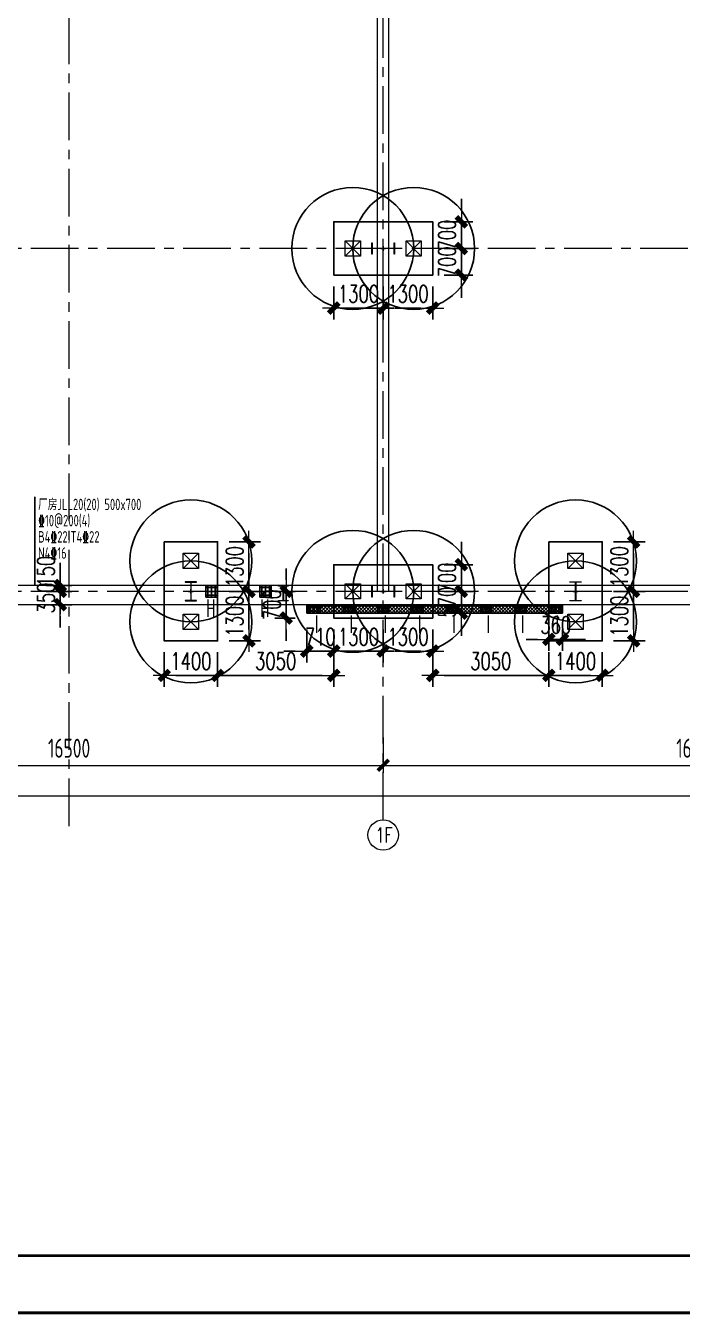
# Model space of a CAD drawing. Extents: x -1201378 to 2367219, y -619313 to 244905.
# Drawn here: x -174746 to -157506, y 118680 to 152495 of the extents above; entities that cross this region are included whole.
import ezdxf
from ezdxf.enums import TextEntityAlignment as Align

# ---------------------------------------------------------------- set-up
doc = ezdxf.new("R2010")
doc.units = 0
doc.header["$LTSCALE"] = 1000
doc.linetypes.add('CENTER', pattern=[2, 1.25, -0.25, 0.25, -0.25])
doc.layers.get('0').update_dxf_attribs({"linetype": 'CONTINUOUS'})
doc.layers.get('Defpoints').update_dxf_attribs({"linetype": 'CONTINUOUS'})
for name, color, linetype in [('0-cxFrame', 155, 'CONTINUOUS'), ('2钢材断面', 2, 'CONTINUOUS'), ('30预埋件', 30, 'CONTINUOUS'), ('40钢材投影', 40, 'CONTINUOUS'), ('ALT_CEN-0-30', 1, 'CENTER'), ('S-DOTE1', 140, 'CENTER'), ('S-HATCH1-W', 252, 'CONTINUOUS'), ('S-SKL-H', 151, 'CONTINUOUS'), ('S-SS', 111, 'CONTINUOUS'), ('结构轮廓线', 1, 'CONTINUOUS')]:
    doc.layers.add(name, color=color, linetype=linetype)
for name, color, linetype, lineweight in [('0-cxText', 131, 'CONTINUOUS', 25), ('S-axis', 111, 'CONTINUOUS', 0), ('S-bkl', 4, 'CONTINUOUS', 0), ('S-col', 2, 'CONTINUOUS', 0), ('S-dim', 81, 'CONTINUOUS', 0), ('S-dote', 5, 'CENTER', 0), ('S-zhuang', 1, 'CONTINUOUS', 0)]:
    doc.layers.add(name, color=color, linetype=linetype, lineweight=lineweight)
doc.styles.add('_TCH_AXIS', font='COMPLEX', dxfattribs={"bigfont": 'GBCBIG'})
doc.styles.add('cx_tuming', font='simhei.ttf')
doc.styles.add('cx_tuqian1', font='')
doc.styles.add('DHTEXT-1', font='romans.shx', dxfattribs={"width": 0.7, "bigfont": 'chinese.shx'})
doc.styles.add('SS1', font='tj-romans1.shx', dxfattribs={"width": 0.7, "bigfont": 'tj-hztxt1.shx'})
doc.styles.add('TSSD_Dimension', font='tssdeng.shx', dxfattribs={"width": 0.7, "bigfont": 'hztxt.shx'})
doc.styles.add('样式 1', font='yjkeng.shx', dxfattribs={"width": 0.7, "height": 300, "bigfont": 'yjkchn.shx'})
doc.styles.add('黑体', font='simhei.ttf', dxfattribs={"width": 0.8})
doc.styles.get('cx_tuqian1').set_extended_font_data('SimSun')
doc.dimstyles.new('S-150-ARCHI', dxfattribs={"dimscale": 150, "dimtxt": 3, "dimasz": 2, "dimexe": 2, "dimexo": 2, "dimgap": 1, "dimtad": 1, "dimdec": 0, "dimzin": 0, "dimdsep": 46, "dimtxsty": 'SS1', "dimblk1": 'TT', "dimblk2": 'TT', "dimsah": 1, "dimcen": 1, "dimclrd": 256, "dimclre": 256, "dimclrt": 256, "dimadec": 0, "dimazin": 0, "dimtfac": 1, "dimtdec": 0, "dimtix": 1, "dimtmove": 2, "dimatfit": 0, "dimldrblk": 'TT', "dimfxl": 2, "dimtolj": 1, "dimtzin": 0, "dimarcsym": 0})
doc.dimstyles.new('TSSD_200_200', dxfattribs={"dimtxt": 500, "dimasz": 200, "dimexe": 200, "dimexo": 500, "dimgap": 200, "dimtad": 1, "dimdec": 0, "dimzin": 0, "dimdsep": 46, "dimtxsty": 'TSSD_Dimension', "dimblk": 'ARCHTICK', "dimcen": 0, "dimdle": 200, "dimclrt": 7, "dimadec": 0, "dimazin": 0, "dimtfac": 1, "dimtdec": 0, "dimtix": 1, "dimtmove": 2, "dimatfit": 3, "dimfxl": 1, "dimtolj": 1, "dimtzin": 0, "dimarcsym": 0})

# ---------------------------------------------------------------- blocks, each defined once
blk = doc.blocks.new('TK22.A0 L(Dragon)')
at = {"layer": '0-cxFrame', "color": 7, "const_width": 0.5}
blk.add_lwpolyline([(0, 0), (-1486, 0), (-1486, 841), (0, 841)], close=True, dxfattribs=at)
at = {"layer": '0-cxFrame', "const_width": 0.5}
blk.add_lwpolyline([(-80, 10), (-1466, 10), (-1466, 831), (-80, 831)], close=True, dxfattribs=at)
at = {"style": '黑体', "flags": 4}
blk.add_attdef('图幅', text='', height=3.3, dxfattribs=at).set_placement((-40, 3), align=Align.RIGHT)
at = {"layer": '0-cxText', "flags": 4}
for tag, height, style, p in [('建设单位', 3.5, 'cx_tuming', (-45, 240)), ('项目名称', 3.5, 'cx_tuming', (-45, 210)), ('子项名称', 3.5, 'cx_tuming', (-45, 180)), ('工程编号', 3.3, 'cx_tuqian1', (-35, 165)), ('图名1', 3.5, 'cx_tuming', (-45, 87)), ('图名2', 3.5, 'cx_tuming', (-45, 79)), ('图名3', 3.5, 'cx_tuming', (-45, 71)), ('出图日期', 3.3, 'cx_tuqian1', (-39, 60)), ('专业', 3.3, 'cx_tuqian1', (-55, 52)), ('图号', 3.3, 'cx_tuqian1', (-55, 44)), ('版次', 3.3, 'cx_tuqian1', (-20, 44))]:
    blk.add_attdef(tag, text='', height=height, dxfattribs=dict(at, style=style)).set_placement(p, align=Align.MIDDLE)
at = {"layer": 'Defpoints', "color": 6, "flags": 4}
for tag, height, style, p in [('tufu', 3.3, '黑体', (-12, 12)), ('dwfname', 4, 'cx_tuqian1', (-80, 3))]:
    blk.add_attdef(tag, text='', height=height, dxfattribs=dict(at, style=style)).set_placement(p, align=Align.RIGHT)
blk = doc.blocks.new('_FZH')
at = {"layer": 'S-col'}
blk.add_lwpolyline([(-0.375, -0.188), (-0.375, 0.187), (-0.36, 0.187), (-0.36, 0.005), (0.36, 0.005), (0.36, 0.187), (0.375, 0.187), (0.375, -0.188), (0.36, -0.188), (0.36, -0.005), (-0.36, -0.005), (-0.36, -0.188)], close=True, dxfattribs=at)
blk = doc.blocks.new('w4234324')
at = {"layer": 'S-col', "xscale": 800.0000000000005, "yscale": 800.0000000000005, "zscale": 800.0000000000005}
for p in [(-210454, 750820), (-210454, 741820)]:
    blk.add_blockref('_FZH', p, dxfattribs=at)
blk = doc.blocks.new('S-ZHUANG-400')
at = {"layer": 'S-zhuang'}
for p, q in [((200, -200), (-200, 200)), ((-200, -200), (200, 200))]:
    blk.add_line(p, q, dxfattribs=at)
blk.add_lwpolyline([(-200, 200), (200, 200), (200, -200), (-200, -200)], close=True, dxfattribs=at)
blk = doc.blocks.new('CT2')
at = {"layer": 'Defpoints'}
for centre in [(-193625, -186366), (-193625, -187966)]:
    blk.add_circle(centre, 1600, dxfattribs=at)
at = {"layer": 'S-DOTE1', "ltscale": 0.25}
for p, q in [((-193565, -187166), (-193685, -187166)), ((-193625, -187226), (-193625, -187106))]:
    blk.add_line(p, q, dxfattribs=at)
at = {"layer": 'S-HATCH1-W'}
blk.add_lwpolyline([(-194325, -185866), (-192925, -185866), (-192925, -188466), (-194325, -188466)], close=True, dxfattribs=at)
at = {"layer": 'S-zhuang'}
for p in [(-193625, -186366), (-193625, -187966)]:
    blk.add_blockref('S-ZHUANG-400', p, dxfattribs=at)
blk = doc.blocks.new('_ArchTick')
at = {"color": 0, "linetype": 'ByBlock', "const_width": 0.5}
blk.add_lwpolyline([(-0.71, -0.71), (0.71, 0.71)], dxfattribs=at)
blk = doc.blocks.new('*D3025')
at = {"layer": 'Defpoints', "color": 0, "transparency": 16777216}
for p in [(-181858, 21687), (-165358, 21687), (-165358, 20460)]:
    blk.add_point(p, dxfattribs=at)
at = {"layer": 'S-axis', "color": 0, "lineweight": -2, "transparency": 16777216}
for p, q in [((-181858, 21187), (-181858, 20260)), ((-165358, 21187), (-165358, 20260)), ((-182058, 20460), (-165158, 20460))]:
    blk.add_line(p, q, dxfattribs=at)
at = {"layer": 'S-axis', "color": 0, "lineweight": -2, "transparency": 16777216, "xscale": 200, "yscale": 200, "zscale": 200, "rotation": 180}
blk.add_blockref('_ArchTick', (-181858, 20460), dxfattribs=at)
at = {"layer": 'S-axis', "color": 0, "lineweight": -2, "transparency": 16777216, "xscale": 200, "yscale": 200, "zscale": 200}
blk.add_blockref('_ArchTick', (-165358, 20460), dxfattribs=at)
at = {"layer": 'S-axis', "color": 7, "transparency": 16777216, "insert": (-173608, 20910), "char_height": 500, "attachment_point": 5, "style": 'TSSD_Dimension'}
blk.add_mtext('\\A1;16500', dxfattribs=at)
blk = doc.blocks.new('*D3026')
at = {"layer": 'Defpoints', "color": 0, "transparency": 16777216}
for p in [(-165358, 21687), (-148858, 21687), (-148858, 20460)]:
    blk.add_point(p, dxfattribs=at)
at = {"layer": 'S-axis', "color": 0, "lineweight": -2, "transparency": 16777216}
for p, q in [((-165358, 21187), (-165358, 20260)), ((-148858, 21187), (-148858, 20260)), ((-165558, 20460), (-148658, 20460))]:
    blk.add_line(p, q, dxfattribs=at)
at = {"layer": 'S-axis', "color": 0, "lineweight": -2, "transparency": 16777216, "xscale": 200, "yscale": 200, "zscale": 200, "rotation": 180}
blk.add_blockref('_ArchTick', (-165358, 20460), dxfattribs=at)
at = {"layer": 'S-axis', "color": 0, "lineweight": -2, "transparency": 16777216, "xscale": 200, "yscale": 200, "zscale": 200}
blk.add_blockref('_ArchTick', (-148858, 20460), dxfattribs=at)
at = {"layer": 'S-axis', "color": 7, "transparency": 16777216, "insert": (-157108, 20910), "char_height": 500, "attachment_point": 5, "style": 'TSSD_Dimension'}
blk.add_mtext('\\A1;16500', dxfattribs=at)
blk = doc.blocks.new('*D3034')
at = {"layer": 'Defpoints', "color": 0, "transparency": 16777216}
for p in [(-209458, 21587), (-82958, 21587), (-82958, 19660)]:
    blk.add_point(p, dxfattribs=at)
at = {"layer": 'S-axis', "color": 0, "lineweight": -2, "transparency": 16777216}
for p, q in [((-209458, 21087), (-209458, 19460)), ((-82958, 21087), (-82958, 19460)), ((-209658, 19660), (-82758, 19660))]:
    blk.add_line(p, q, dxfattribs=at)
at = {"layer": 'S-axis', "color": 0, "lineweight": -2, "transparency": 16777216, "xscale": 200, "yscale": 200, "zscale": 200, "rotation": 180}
blk.add_blockref('_ArchTick', (-209458, 19660), dxfattribs=at)
at = {"layer": 'S-axis', "color": 0, "lineweight": -2, "transparency": 16777216, "xscale": 200, "yscale": 200, "zscale": 200}
blk.add_blockref('_ArchTick', (-82958, 19660), dxfattribs=at)
at = {"layer": 'S-axis', "color": 7, "transparency": 16777216, "insert": (-146208, 20110), "char_height": 500, "attachment_point": 5, "style": 'TSSD_Dimension'}
blk.add_mtext('\\A1;126500', dxfattribs=at)
blk = doc.blocks.new('TT')
blk.add_line((-0.97, 0), (0.97, 0))
at = {"const_width": 0.45}
blk.add_lwpolyline([(-0.44, -0.44), (0.44, 0.44)], dxfattribs=at)
blk = doc.blocks.new('*D2546')
at = {"layer": 'Defpoints', "color": 0, "transparency": 16777216}
for p in [(-166658, 136952), (-165358, 136952), (-165358, 136085)]:
    blk.add_point(p, dxfattribs=at)
at = {"layer": 'S-dim', "lineweight": -2, "transparency": 16777216}
for p, q in [((-166658, 136652), (-166658, 135785)), ((-165358, 136652), (-165358, 135785)), ((-166358, 136085), (-165658, 136085))]:
    blk.add_line(p, q, dxfattribs=at)
at = {"layer": 'S-dim', "lineweight": -2, "transparency": 16777216, "xscale": 300, "yscale": 300, "zscale": 300, "rotation": 180}
blk.add_blockref('TT', (-166658, 136085), dxfattribs=at)
at = {"layer": 'S-dim', "lineweight": -2, "transparency": 16777216, "xscale": 300, "yscale": 300, "zscale": 300}
blk.add_blockref('TT', (-165358, 136085), dxfattribs=at)
at = {"layer": 'S-dim', "transparency": 16777216, "insert": (-166008, 136460), "char_height": 450, "attachment_point": 5, "style": 'SS1'}
blk.add_mtext('\\A1;1300', dxfattribs=at)
blk = doc.blocks.new('*D2547')
at = {"layer": 'Defpoints', "color": 0, "transparency": 16777216}
for p in [(-165358, 136952), (-164058, 136952), (-164058, 136085)]:
    blk.add_point(p, dxfattribs=at)
at = {"layer": 'S-dim', "lineweight": -2, "transparency": 16777216}
for p, q in [((-165358, 136652), (-165358, 135785)), ((-164058, 136652), (-164058, 135785)), ((-165058, 136085), (-164358, 136085))]:
    blk.add_line(p, q, dxfattribs=at)
at = {"layer": 'S-dim', "lineweight": -2, "transparency": 16777216, "xscale": 300, "yscale": 300, "zscale": 300, "rotation": 180}
blk.add_blockref('TT', (-165358, 136085), dxfattribs=at)
at = {"layer": 'S-dim', "lineweight": -2, "transparency": 16777216, "xscale": 300, "yscale": 300, "zscale": 300}
blk.add_blockref('TT', (-164058, 136085), dxfattribs=at)
at = {"layer": 'S-dim', "transparency": 16777216, "insert": (-164708, 136460), "char_height": 450, "attachment_point": 5, "style": 'SS1'}
blk.add_mtext('\\A1;1300', dxfattribs=at)
blk = doc.blocks.new('*D2548')
at = {"layer": 'Defpoints', "color": 0, "transparency": 16777216}
for p in [(-164058, 137652), (-163307, 137652), (-164058, 137082)]:
    blk.add_point(p, dxfattribs=at)
at = {"layer": 'S-dim', "lineweight": -2, "transparency": 16777216}
for p, q in [((-163307, 137952), (-163307, 138252)), ((-163758, 137652), (-163007, 137652)), ((-163307, 137082), (-163307, 137652)), ((-163758, 137082), (-163007, 137082)), ((-163307, 136782), (-163307, 136482))]:
    blk.add_line(p, q, dxfattribs=at)
at = {"layer": 'S-dim', "lineweight": -2, "transparency": 16777216, "xscale": 300, "yscale": 300, "zscale": 300}
for p, rotation in [((-163307, 137652), 270), ((-163307, 137082), 90)]:
    blk.add_blockref('TT', p, dxfattribs=dict(at, rotation=rotation))
at = {"layer": 'S-dim', "transparency": 16777216, "insert": (-163682, 137367), "char_height": 450, "attachment_point": 5, "rotation": 90, "style": 'SS1'}
blk.add_mtext('\\A1;570', dxfattribs=at)
blk = doc.blocks.new('*D2549')
at = {"layer": 'Defpoints', "color": 0, "transparency": 16777216}
for p in [(-164058, 138352), (-163307, 138352), (-164058, 137652)]:
    blk.add_point(p, dxfattribs=at)
at = {"layer": 'S-dim', "lineweight": -2, "transparency": 16777216}
for p, q in [((-163307, 138652), (-163307, 138952)), ((-163758, 138352), (-163007, 138352)), ((-163307, 137652), (-163307, 138352)), ((-163758, 137652), (-163007, 137652)), ((-163307, 137352), (-163307, 137052))]:
    blk.add_line(p, q, dxfattribs=at)
at = {"layer": 'S-dim', "lineweight": -2, "transparency": 16777216, "xscale": 300, "yscale": 300, "zscale": 300}
for p, rotation in [((-163307, 138352), 270), ((-163307, 137652), 90)]:
    blk.add_blockref('TT', p, dxfattribs=dict(at, rotation=rotation))
at = {"layer": 'S-dim', "transparency": 16777216, "insert": (-163682, 138002), "char_height": 450, "attachment_point": 5, "rotation": 90, "style": 'SS1'}
blk.add_mtext('\\A1;700', dxfattribs=at)
blk = doc.blocks.new('*D2574')
at = {"layer": 'Defpoints', "color": 0, "transparency": 16777216}
for p in [(-166658, 145952), (-165358, 145952), (-165358, 145085)]:
    blk.add_point(p, dxfattribs=at)
at = {"layer": 'S-dim', "lineweight": -2, "transparency": 16777216}
for p, q in [((-166658, 145652), (-166658, 144785)), ((-165358, 145652), (-165358, 144785)), ((-166358, 145085), (-165658, 145085))]:
    blk.add_line(p, q, dxfattribs=at)
at = {"layer": 'S-dim', "lineweight": -2, "transparency": 16777216, "xscale": 300, "yscale": 300, "zscale": 300, "rotation": 180}
blk.add_blockref('TT', (-166658, 145085), dxfattribs=at)
at = {"layer": 'S-dim', "lineweight": -2, "transparency": 16777216, "xscale": 300, "yscale": 300, "zscale": 300}
blk.add_blockref('TT', (-165358, 145085), dxfattribs=at)
at = {"layer": 'S-dim', "transparency": 16777216, "insert": (-166008, 145460), "char_height": 450, "attachment_point": 5, "style": 'SS1'}
blk.add_mtext('\\A1;1300', dxfattribs=at)
blk = doc.blocks.new('*D2575')
at = {"layer": 'Defpoints', "color": 0, "transparency": 16777216}
for p in [(-165358, 145952), (-164058, 145952), (-164058, 145085)]:
    blk.add_point(p, dxfattribs=at)
at = {"layer": 'S-dim', "lineweight": -2, "transparency": 16777216}
for p, q in [((-165358, 145652), (-165358, 144785)), ((-164058, 145652), (-164058, 144785)), ((-165058, 145085), (-164358, 145085))]:
    blk.add_line(p, q, dxfattribs=at)
at = {"layer": 'S-dim', "lineweight": -2, "transparency": 16777216, "xscale": 300, "yscale": 300, "zscale": 300, "rotation": 180}
blk.add_blockref('TT', (-165358, 145085), dxfattribs=at)
at = {"layer": 'S-dim', "lineweight": -2, "transparency": 16777216, "xscale": 300, "yscale": 300, "zscale": 300}
blk.add_blockref('TT', (-164058, 145085), dxfattribs=at)
at = {"layer": 'S-dim', "transparency": 16777216, "insert": (-164708, 145460), "char_height": 450, "attachment_point": 5, "style": 'SS1'}
blk.add_mtext('\\A1;1300', dxfattribs=at)
blk = doc.blocks.new('*D2576')
at = {"layer": 'Defpoints', "color": 0, "transparency": 16777216}
for p in [(-164058, 146652), (-163307, 146652), (-164058, 145952)]:
    blk.add_point(p, dxfattribs=at)
at = {"layer": 'S-dim', "lineweight": -2, "transparency": 16777216}
for p, q in [((-163307, 146952), (-163307, 147252)), ((-163758, 146652), (-163007, 146652)), ((-163307, 145952), (-163307, 146652)), ((-163758, 145952), (-163007, 145952)), ((-163307, 145652), (-163307, 145352))]:
    blk.add_line(p, q, dxfattribs=at)
at = {"layer": 'S-dim', "lineweight": -2, "transparency": 16777216, "xscale": 300, "yscale": 300, "zscale": 300}
for p, rotation in [((-163307, 146652), 270), ((-163307, 145952), 90)]:
    blk.add_blockref('TT', p, dxfattribs=dict(at, rotation=rotation))
at = {"layer": 'S-dim', "transparency": 16777216, "insert": (-163682, 146302), "char_height": 450, "attachment_point": 5, "rotation": 90, "style": 'SS1'}
blk.add_mtext('\\A1;700', dxfattribs=at)
blk = doc.blocks.new('*D2577')
at = {"layer": 'Defpoints', "color": 0, "transparency": 16777216}
for p in [(-164058, 147352), (-163307, 147352), (-164058, 146652)]:
    blk.add_point(p, dxfattribs=at)
at = {"layer": 'S-dim', "lineweight": -2, "transparency": 16777216}
for p, q in [((-163307, 147652), (-163307, 147952)), ((-163758, 147352), (-163007, 147352)), ((-163307, 146652), (-163307, 147352)), ((-163758, 146652), (-163007, 146652)), ((-163307, 146352), (-163307, 146052))]:
    blk.add_line(p, q, dxfattribs=at)
at = {"layer": 'S-dim', "lineweight": -2, "transparency": 16777216, "xscale": 300, "yscale": 300, "zscale": 300}
for p, rotation in [((-163307, 147352), 270), ((-163307, 146652), 90)]:
    blk.add_blockref('TT', p, dxfattribs=dict(at, rotation=rotation))
at = {"layer": 'S-dim', "transparency": 16777216, "insert": (-163682, 147002), "char_height": 450, "attachment_point": 5, "rotation": 90, "style": 'SS1'}
blk.add_mtext('\\A1;700', dxfattribs=at)
blk = doc.blocks.new('*D2830')
at = {"layer": 'Defpoints', "color": 0, "transparency": 16777216}
for p in [(-171108, 136352), (-169708, 136352), (-169708, 135446)]:
    blk.add_point(p, dxfattribs=at)
at = {"layer": 'S-dim', "lineweight": -2, "transparency": 16777216}
for p, q in [((-171108, 136052), (-171108, 135146)), ((-169708, 136052), (-169708, 135146)), ((-170808, 135446), (-170008, 135446))]:
    blk.add_line(p, q, dxfattribs=at)
at = {"layer": 'S-dim', "lineweight": -2, "transparency": 16777216, "xscale": 300, "yscale": 300, "zscale": 300, "rotation": 180}
blk.add_blockref('TT', (-171108, 135446), dxfattribs=at)
at = {"layer": 'S-dim', "lineweight": -2, "transparency": 16777216, "xscale": 300, "yscale": 300, "zscale": 300}
blk.add_blockref('TT', (-169708, 135446), dxfattribs=at)
at = {"layer": 'S-dim', "transparency": 16777216, "insert": (-170408, 135821), "char_height": 450, "attachment_point": 5, "style": 'SS1'}
blk.add_mtext('\\A1;1400', dxfattribs=at)
blk = doc.blocks.new('*D2831')
at = {"layer": 'Defpoints', "color": 0, "transparency": 16777216}
for p in [(-169708, 136352), (-166658, 136371), (-166658, 135446)]:
    blk.add_point(p, dxfattribs=at)
at = {"layer": 'S-dim', "lineweight": -2, "transparency": 16777216}
for p, q in [((-169708, 136052), (-169708, 135146)), ((-166658, 136071), (-166658, 135146)), ((-169408, 135446), (-166958, 135446))]:
    blk.add_line(p, q, dxfattribs=at)
at = {"layer": 'S-dim', "lineweight": -2, "transparency": 16777216, "xscale": 300, "yscale": 300, "zscale": 300, "rotation": 180}
blk.add_blockref('TT', (-169708, 135446), dxfattribs=at)
at = {"layer": 'S-dim', "lineweight": -2, "transparency": 16777216, "xscale": 300, "yscale": 300, "zscale": 300}
blk.add_blockref('TT', (-166658, 135446), dxfattribs=at)
at = {"layer": 'S-dim', "transparency": 16777216, "insert": (-168183, 135821), "char_height": 450, "attachment_point": 5, "style": 'SS1'}
blk.add_mtext('\\A1;3050', dxfattribs=at)
blk = doc.blocks.new('*D2832')
at = {"layer": 'Defpoints', "color": 0, "transparency": 16777216}
for p in [(-169708, 137652), (-168884, 137652), (-169708, 136352)]:
    blk.add_point(p, dxfattribs=at)
at = {"layer": 'S-dim', "lineweight": -2, "transparency": 16777216}
for p, q in [((-169408, 137652), (-168584, 137652)), ((-168884, 136652), (-168884, 137352)), ((-169408, 136352), (-168584, 136352))]:
    blk.add_line(p, q, dxfattribs=at)
at = {"layer": 'S-dim', "lineweight": -2, "transparency": 16777216, "xscale": 300, "yscale": 300, "zscale": 300}
for p, rotation in [((-168884, 137652), 90), ((-168884, 136352), 270)]:
    blk.add_blockref('TT', p, dxfattribs=dict(at, rotation=rotation))
at = {"layer": 'S-dim', "transparency": 16777216, "insert": (-169259, 137002), "char_height": 450, "attachment_point": 5, "rotation": 90, "style": 'SS1'}
blk.add_mtext('\\A1;1300', dxfattribs=at)
blk = doc.blocks.new('*D2833')
at = {"layer": 'Defpoints', "color": 0, "transparency": 16777216}
for p in [(-169708, 138952), (-168884, 138952), (-169708, 137652)]:
    blk.add_point(p, dxfattribs=at)
at = {"layer": 'S-dim', "lineweight": -2, "transparency": 16777216}
for p, q in [((-169408, 138952), (-168584, 138952)), ((-168884, 137952), (-168884, 138652)), ((-169408, 137652), (-168584, 137652))]:
    blk.add_line(p, q, dxfattribs=at)
at = {"layer": 'S-dim', "lineweight": -2, "transparency": 16777216, "xscale": 300, "yscale": 300, "zscale": 300}
for p, rotation in [((-168884, 138952), 90), ((-168884, 137652), 270)]:
    blk.add_blockref('TT', p, dxfattribs=dict(at, rotation=rotation))
at = {"layer": 'S-dim', "transparency": 16777216, "insert": (-169259, 138302), "char_height": 450, "attachment_point": 5, "rotation": 90, "style": 'SS1'}
blk.add_mtext('\\A1;1300', dxfattribs=at)
blk = doc.blocks.new('*D2843')
at = {"layer": 'Defpoints', "color": 0, "transparency": 16777216}
for p in [(-161008, 136352), (-159608, 136352), (-159608, 135446)]:
    blk.add_point(p, dxfattribs=at)
at = {"layer": 'S-dim', "lineweight": -2, "transparency": 16777216}
for p, q in [((-161008, 136052), (-161008, 135146)), ((-159608, 136052), (-159608, 135146)), ((-160708, 135446), (-159908, 135446))]:
    blk.add_line(p, q, dxfattribs=at)
at = {"layer": 'S-dim', "lineweight": -2, "transparency": 16777216, "xscale": 300, "yscale": 300, "zscale": 300, "rotation": 180}
blk.add_blockref('TT', (-161008, 135446), dxfattribs=at)
at = {"layer": 'S-dim', "lineweight": -2, "transparency": 16777216, "xscale": 300, "yscale": 300, "zscale": 300}
blk.add_blockref('TT', (-159608, 135446), dxfattribs=at)
at = {"layer": 'S-dim', "transparency": 16777216, "insert": (-160308, 135821), "char_height": 450, "attachment_point": 5, "style": 'SS1'}
blk.add_mtext('\\A1;1400', dxfattribs=at)
blk = doc.blocks.new('*D2844')
at = {"layer": 'Defpoints', "color": 0, "transparency": 16777216}
for p in [(-159608, 137652), (-158784, 137652), (-159608, 136352)]:
    blk.add_point(p, dxfattribs=at)
at = {"layer": 'S-dim', "lineweight": -2, "transparency": 16777216}
for p, q in [((-159308, 137652), (-158484, 137652)), ((-158784, 136652), (-158784, 137352)), ((-159308, 136352), (-158484, 136352))]:
    blk.add_line(p, q, dxfattribs=at)
at = {"layer": 'S-dim', "lineweight": -2, "transparency": 16777216, "xscale": 300, "yscale": 300, "zscale": 300}
for p, rotation in [((-158784, 137652), 90), ((-158784, 136352), 270)]:
    blk.add_blockref('TT', p, dxfattribs=dict(at, rotation=rotation))
at = {"layer": 'S-dim', "transparency": 16777216, "insert": (-159159, 137002), "char_height": 450, "attachment_point": 5, "rotation": 90, "style": 'SS1'}
blk.add_mtext('\\A1;1300', dxfattribs=at)
blk = doc.blocks.new('*D2845')
at = {"layer": 'Defpoints', "color": 0, "transparency": 16777216}
for p in [(-159608, 138952), (-158784, 138952), (-159608, 137652)]:
    blk.add_point(p, dxfattribs=at)
at = {"layer": 'S-dim', "lineweight": -2, "transparency": 16777216}
for p, q in [((-159308, 138952), (-158484, 138952)), ((-158784, 137952), (-158784, 138652)), ((-159308, 137652), (-158484, 137652))]:
    blk.add_line(p, q, dxfattribs=at)
at = {"layer": 'S-dim', "lineweight": -2, "transparency": 16777216, "xscale": 300, "yscale": 300, "zscale": 300}
for p, rotation in [((-158784, 138952), 90), ((-158784, 137652), 270)]:
    blk.add_blockref('TT', p, dxfattribs=dict(at, rotation=rotation))
at = {"layer": 'S-dim', "transparency": 16777216, "insert": (-159159, 138302), "char_height": 450, "attachment_point": 5, "rotation": 90, "style": 'SS1'}
blk.add_mtext('\\A1;1300', dxfattribs=at)
blk = doc.blocks.new('*D2838')
at = {"layer": 'Defpoints', "color": 0, "transparency": 16777216}
for p in [(-164058, 136352), (-161008, 136352), (-164058, 135446)]:
    blk.add_point(p, dxfattribs=at)
at = {"layer": 'S-dim', "lineweight": -2, "transparency": 16777216}
for p, q in [((-164058, 136052), (-164058, 135146)), ((-161008, 136052), (-161008, 135146)), ((-161308, 135446), (-163758, 135446))]:
    blk.add_line(p, q, dxfattribs=at)
at = {"layer": 'S-dim', "lineweight": -2, "transparency": 16777216, "xscale": 300, "yscale": 300, "zscale": 300, "rotation": 180}
blk.add_blockref('TT', (-164058, 135446), dxfattribs=at)
at = {"layer": 'S-dim', "lineweight": -2, "transparency": 16777216, "xscale": 300, "yscale": 300, "zscale": 300}
blk.add_blockref('TT', (-161008, 135446), dxfattribs=at)
at = {"layer": 'S-dim', "transparency": 16777216, "insert": (-162533, 135821), "char_height": 450, "attachment_point": 5, "style": 'SS1'}
blk.add_mtext('\\A1;3050', dxfattribs=at)
blk = doc.blocks.new('*D6411')
at = {"layer": 'Defpoints', "color": 0, "transparency": 16777216}
for p in [(-174507, 137802), (-174507, 137652), (-173838, 137652)]:
    blk.add_point(p, dxfattribs=at)
at = {"layer": 'S-dim', "lineweight": -2, "transparency": 16777216}
for p, q in [((-173838, 138102), (-173838, 138402)), ((-174207, 137802), (-173538, 137802)), ((-174207, 137652), (-173538, 137652)), ((-173838, 137802), (-173838, 137652)), ((-173838, 137352), (-173838, 137052))]:
    blk.add_line(p, q, dxfattribs=at)
at = {"layer": 'S-dim', "lineweight": -2, "transparency": 16777216, "xscale": 300, "yscale": 300, "zscale": 300}
for p, rotation in [((-173838, 137802), 270), ((-173838, 137652), 90)]:
    blk.add_blockref('TT', p, dxfattribs=dict(at, rotation=rotation))
at = {"layer": 'S-dim', "transparency": 16777216, "insert": (-174213, 138179), "char_height": 450, "attachment_point": 5, "rotation": 90, "style": 'SS1'}
blk.add_mtext('\\A1;150', dxfattribs=at)
blk = doc.blocks.new('*D6412')
at = {"layer": 'Defpoints', "color": 0, "transparency": 16777216}
for p in [(-174507, 137652), (-174507, 137302), (-173838, 137302)]:
    blk.add_point(p, dxfattribs=at)
at = {"layer": 'S-dim', "lineweight": -2, "transparency": 16777216}
for p, q in [((-173838, 137952), (-173838, 138252)), ((-174207, 137652), (-173538, 137652)), ((-173838, 137652), (-173838, 137302)), ((-174207, 137302), (-173538, 137302)), ((-173838, 137002), (-173838, 136702))]:
    blk.add_line(p, q, dxfattribs=at)
at = {"layer": 'S-dim', "lineweight": -2, "transparency": 16777216, "xscale": 300, "yscale": 300, "zscale": 300}
for p, rotation in [((-173838, 137652), 270), ((-173838, 137302), 90)]:
    blk.add_blockref('TT', p, dxfattribs=dict(at, rotation=rotation))
at = {"layer": 'S-dim', "transparency": 16777216, "insert": (-174213, 137477), "char_height": 450, "attachment_point": 5, "rotation": 90, "style": 'SS1'}
blk.add_mtext('\\A1;350', dxfattribs=at)
blk = doc.blocks.new('*D6500')
at = {"layer": 'Defpoints', "color": 0, "transparency": 16777216}
for p in [(-167368, 136952), (-166658, 136952), (-166658, 136085)]:
    blk.add_point(p, dxfattribs=at)
at = {"layer": 'S-dim', "lineweight": -2, "transparency": 16777216}
for p, q in [((-167368, 136652), (-167368, 135785)), ((-166658, 136652), (-166658, 135785)), ((-167668, 136085), (-167968, 136085)), ((-167368, 136085), (-166658, 136085)), ((-166358, 136085), (-166058, 136085))]:
    blk.add_line(p, q, dxfattribs=at)
at = {"layer": 'S-dim', "lineweight": -2, "transparency": 16777216, "xscale": 300, "yscale": 300, "zscale": 300}
blk.add_blockref('TT', (-167368, 136085), dxfattribs=at)
at = {"layer": 'S-dim', "lineweight": -2, "transparency": 16777216, "xscale": 300, "yscale": 300, "zscale": 300, "rotation": 180}
blk.add_blockref('TT', (-166658, 136085), dxfattribs=at)
at = {"layer": 'S-dim', "transparency": 16777216, "insert": (-167013, 136460), "char_height": 450, "attachment_point": 5, "style": 'SS1'}
blk.add_mtext('\\A1;710', dxfattribs=at)
blk = doc.blocks.new('*D6501')
at = {"layer": 'Defpoints', "color": 0, "transparency": 16777216}
for p in [(-167905, 137652), (-167368, 137652), (-167368, 136952)]:
    blk.add_point(p, dxfattribs=at)
at = {"layer": 'S-dim', "lineweight": -2, "transparency": 16777216}
for p, q in [((-167905, 137952), (-167905, 138252)), ((-167668, 137652), (-168205, 137652)), ((-167905, 136952), (-167905, 137652)), ((-167668, 136952), (-168205, 136952)), ((-167905, 136652), (-167905, 136352))]:
    blk.add_line(p, q, dxfattribs=at)
at = {"layer": 'S-dim', "lineweight": -2, "transparency": 16777216, "xscale": 300, "yscale": 300, "zscale": 300}
for p, rotation in [((-167905, 137652), 270), ((-167905, 136952), 90)]:
    blk.add_blockref('TT', p, dxfattribs=dict(at, rotation=rotation))
at = {"layer": 'S-dim', "transparency": 16777216, "insert": (-168280, 137302), "char_height": 450, "attachment_point": 5, "rotation": 90, "style": 'SS1'}
blk.add_mtext('\\A1;700', dxfattribs=at)
blk = doc.blocks.new('*D6502')
at = {"layer": 'Defpoints', "color": 0, "transparency": 16777216}
for p in [(-161008, 136952), (-160648, 136952), (-160648, 136392)]:
    blk.add_point(p, dxfattribs=at)
at = {"layer": 'S-dim', "lineweight": -2, "transparency": 16777216}
for p, q in [((-161008, 136652), (-161008, 136092)), ((-160648, 136652), (-160648, 136092)), ((-161308, 136392), (-161608, 136392)), ((-161008, 136392), (-160648, 136392)), ((-160348, 136392), (-160048, 136392))]:
    blk.add_line(p, q, dxfattribs=at)
at = {"layer": 'S-dim', "lineweight": -2, "transparency": 16777216, "xscale": 300, "yscale": 300, "zscale": 300}
blk.add_blockref('TT', (-161008, 136392), dxfattribs=at)
at = {"layer": 'S-dim', "lineweight": -2, "transparency": 16777216, "xscale": 300, "yscale": 300, "zscale": 300, "rotation": 180}
blk.add_blockref('TT', (-160648, 136392), dxfattribs=at)
at = {"layer": 'S-dim', "transparency": 16777216, "insert": (-160828, 136767), "char_height": 450, "attachment_point": 5, "style": 'SS1'}
blk.add_mtext('\\A1;360', dxfattribs=at)
blk = doc.blocks.new('1号厂房一层')
at = {"layer": '结构轮廓线', "color": 1, "ltscale": 500}
for p, q in [((-167368, 437082), (-167368, 437302)), ((-160648, 437082), (-160648, 437302)), ((-167368, 437082), (-160648, 437082)), ((-167318, 437082), (-160698, 437082))]:
    blk.add_line(p, q, dxfattribs=at)
blk = doc.blocks.new('20250903183753')
at = {"layer": '2钢材断面'}
for p, q in [((150, 0), (-150, 0)), ((-150, 0), (-150, -300)), ((150, -300), (150, 0)), ((-150, -300), (150, -300))]:
    blk.add_line(p, q, dxfattribs=at)
at = {"layer": '40钢材投影'}
for centre, radius in [((-100, -50), 12), ((-100, -150), 12), ((-100, -250), 12), ((-100, -50), 6), ((-100, -150), 6), ((-100, -250), 6), ((0, -50), 12), ((0, -150), 12), ((0, -250), 12), ((0, -50), 6), ((0, -150), 6), ((0, -250), 6), ((100, -50), 12), ((100, -150), 12), ((100, -251), 12), ((100, -50), 6), ((100, -150), 6), ((100, -251), 6)]:
    blk.add_circle(centre, radius, dxfattribs=at)
at = {"layer": 'ALT_CEN-0-30', "ltscale": 20}
for p, q in [((-100, 0), (-100, -300)), ((0, 0), (0, -300)), ((100, 0), (100, -300)), ((-150, -50), (150, -50)), ((-150, -150), (150, -150)), ((-150, -250), (150, -250))]:
    blk.add_line(p, q, dxfattribs=at)
blk = doc.blocks.new('20250903183821')
at = {"ltscale": 50}
blk.add_blockref('20250903183753', (0, 0), dxfattribs=at)
at = {"layer": '30预埋件', "style": 'DHTEXT-1', "text_generation_flag": 6, "width": 0.55}
blk.add_attdef('B', (-105, 65), '', height=450, rotation=180, dxfattribs=at)
blk = doc.blocks.new('20250902145151')
at = {"layer": '2钢材断面'}
for p, q in [((150, 100), (-150, 100)), ((-150, 100), (-150, -100)), ((150, -100), (150, 100)), ((-150, -100), (150, -100))]:
    blk.add_line(p, q, dxfattribs=at)
at = {"layer": '40钢材投影'}
for centre, radius in [((-100, 50), 10), ((-100, 50), 5), ((0, 50), 10), ((0, 50), 5), ((100, 50), 10), ((100, 50), 5), ((-100, -50), 10), ((-100, -50), 5), ((0, -50), 10), ((0, -50), 5), ((100, -50), 10), ((100, -50), 5)]:
    blk.add_circle(centre, radius, dxfattribs=at)
at = {"layer": 'ALT_CEN-0-30', "ltscale": 20}
for p, q in [((-150, 50), (150, 50)), ((-100, 100), (-100, -100)), ((0, 100), (0, -100)), ((100, 100), (100, -100)), ((-150, -50), (150, -50))]:
    blk.add_line(p, q, dxfattribs=at)
blk = doc.blocks.new('20250912153858')
at = {"ltscale": 50}
blk.add_blockref('20250902145151', (0, 100), dxfattribs=at)
at = {"layer": '30预埋件', "style": 'DHTEXT-1', "text_generation_flag": 6, "width": 0.55}
blk.add_attdef('B', (105, -65), '', height=450, dxfattribs=at)
blk = doc.blocks.new('A$Ce592290a')
at = {"layer": 'S-col', "color": 1}
blk.add_lwpolyline([(41000, -90238), (41000, -90250), (40750, -90250), (40750, -90238), (40871, -90238), (40871, -89862), (40750, -89862), (40750, -89850), (41000, -89850), (41000, -89862), (40879, -89862), (40879, -90238)], close=True, dxfattribs=at)
blk = doc.blocks.new('1#轴网')
at = {"layer": 'S-axis'}
blk.add_circle((-165358.5, 18633.1), 400, dxfattribs=at)
at = {"layer": 'S-dote'}
for p, q in [((-173608.5, 18867), (-173608.5, 124689.3)), ((-165358.5, 19033.1), (-165358.5, 124689.3)), ((-99358.5, 34027), (-216950.7, 34027)), ((-99358.5, 25027), (-216950.7, 25027))]:
    blk.add_line(p, q, dxfattribs=at)
at = {"layer": 'S-axis', "style": '_TCH_AXIS', "width": 0.705882}
blk.add_text('1F', height=387.75, dxfattribs=at).set_placement((-165560.5, 18439.2))
at = {"layer": 'S-axis'}
for p1, p2, distance, picture, middle in [((-181858.5, 21687), (-165358.5, 21687), -1226.7, '*D3025', (-173608.5, 20910.3)), ((-165358.5, 21687), (-148858.5, 21687), -1226.7, '*D3026', (-157108.5, 20910.3)), ((-209458.5, 21587), (-82958.5, 21587), -1926.7, '*D3034', (-146208.5, 20110.3))]:
    dim = blk.add_aligned_dim(p1=p1, p2=p2, distance=distance, dimstyle='TSSD_200_200', dxfattribs=at)
    dim.commit()
    dim.dimension.update_dxf_attribs({"geometry": picture, "text_midpoint": middle})

msp = doc.modelspace()

# ---------------------------------------------------------------- hatches: boundary and pattern name
at = {"layer": 'S-HATCH1-W'}
h = msp.add_hatch(dxfattribs=at)
h.set_pattern_fill('ANSI37', color=256, scale=20)
h.set_pattern_definition([(45, (38050.04, 392900.15), (-44.90128, 44.90128), []), (135, (38050.04, 392900.15), (-44.90128, -44.90128), [])])
h.paths.add_polyline_path([(-160698.4, 137081.9), (-160698.4, 137281.9), (-167318.4, 137281.9), (-167318.4, 137081.9)])

# ---------------------------------------------------------------- linework, layer by layer
at = {"layer": 'S-bkl'}
msp.add_line((-165508.5, 137651.8), (-165508.5, 227651.8), dxfattribs=at)
for points in [[(-165208.5, 137651.8), (-165208.5, 227651.8)], [(-100458.5, 137801.8), (-208914.4, 137801.8)], [(-100458.5, 137301.8), (-208914.4, 137301.8)]]:
    msp.add_lwpolyline(points, dxfattribs=at)
at = {"layer": 'S-col'}
for points in [[(-170558.5, 137401.8), (-170258.5, 137401.8), (-170258.5, 137413.8), (-170404.5, 137413.8), (-170404.5, 137889.8), (-170258.5, 137889.8), (-170258.5, 137901.8), (-170558.5, 137901.8), (-170558.5, 137889.8), (-170412.5, 137889.8), (-170412.5, 137413.8), (-170558.5, 137413.8)], [(-160158.5, 137401.8), (-160458.5, 137401.8), (-160458.5, 137413.8), (-160312.5, 137413.8), (-160312.5, 137889.8), (-160458.5, 137889.8), (-160458.5, 137901.8), (-160158.5, 137901.8), (-160158.5, 137889.8), (-160304.5, 137889.8), (-160304.5, 137413.8), (-160158.5, 137413.8)]]:
    msp.add_lwpolyline(points, close=True, dxfattribs=at)
at = {"layer": 'S-HATCH1-W'}
msp.add_lwpolyline([(-167318.4, 137281.9), (-160698.4, 137281.9), (-160698.4, 137081.9), (-167318.4, 137081.9)], close=True, dxfattribs=at)
at = {"layer": 'S-SKL-H'}
msp.add_line((-174507.1, 137801.8), (-174507.1, 140131.5), dxfattribs=at)

# ---------------------------------------------------------------- block references
at = {"ltscale": 500, "rotation": 180}
for p in [(-169868.4, 137501.8), (-168448.4, 137501.8)]:
    msp.add_blockref('20250903183821', p, dxfattribs=at).add_auto_attribs({'B': 'H'})
at = {"layer": '0-cxFrame', "xscale": 150, "yscale": 150, "zscale": 150}
msp.add_blockref('TK22.A0 L(Dragon)', (-32818.2, 118717.3), dxfattribs=at)
at = {"layer": 'S-axis'}
msp.add_blockref('1#轴网', (0, 112624.8), dxfattribs=at)
at = {"layer": 'S-col'}
msp.add_blockref('w4234324', (45095.7, -604168.2), dxfattribs=at)
at = {"layer": 'S-SS'}
for name, p in [('1号厂房一层', (0, -300000)), ('A$Ce592290a', (-208858.4, 227651.8))]:
    msp.add_blockref(name, p, dxfattribs=at)
at = {"layer": 'S-zhuang', "rotation": 90}
for p in [(-352524.7, 340276.6), (-352524.7, 331276.6)]:
    msp.add_blockref('CT2', p, dxfattribs=at)
at = {"layer": 'S-zhuang'}
for p in [(23216.3, 324818), (33316.3, 324818)]:
    msp.add_blockref('CT2', p, dxfattribs=at)
at = {"layer": '结构轮廓线', "ltscale": 500}
for p in [(-167168.4, 137081.9), (-166258.4, 137081.9), (-165358.5, 137081.9), (-164458.4, 137081.9), (-163558.4, 137081.9), (-162658.4, 137081.9), (-161758.4, 137081.9), (-160848.4, 137081.9)]:
    msp.add_blockref('20250912153858', p, dxfattribs=at).add_auto_attribs({'B': 'I'})

# ---------------------------------------------------------------- texts
at = {"layer": 'S-SKL-H', "style": '样式 1', "width": 0.7}
for s, p in [('厂房JLL20(20) 500x700', (-174419.9, 139782.7)), ('%%13210@200(4)', (-174419.9, 139357.7)), ('B4%%13222;T4%%13222', (-174419.9, 138932.7)), ('N4%%13216', (-174419.9, 138507.7))]:
    msp.add_text(s, height=300, dxfattribs=at).set_placement(p)

# ---------------------------------------------------------------- dimensions: what is measured, and where the dimension line sits
at = {"layer": 'S-dim'}
for base, p1, p2, picture, middle in [((-163306.7, 147351.8), (-164058.5, 146651.8), (-164058.5, 147351.8), '*D2577', (-163681.7, 147001.8)), ((-163306.7, 146651.8), (-164058.5, 145951.8), (-164058.5, 146651.8), '*D2576', (-163681.7, 146301.8)), ((-168883.5, 138951.8), (-169708.5, 137651.8), (-169708.5, 138951.8), '*D2833', (-169258.5, 138301.8)), ((-158783.5, 138951.8), (-159608.5, 137651.8), (-159608.5, 138951.8), '*D2845', (-159158.5, 138301.8)), ((-163306.7, 138351.8), (-164058.5, 137651.8), (-164058.5, 138351.8), '*D2549', (-163681.7, 138001.8)), ((-173837.8, 137301.8), (-174507.1, 137651.8), (-174507.1, 137301.8), '*D6412', (-174212.8, 137476.8)), ((-167904.6, 137651.8), (-167368.4, 136951.8), (-167368.4, 137651.8), '*D6501', (-168279.6, 137301.8)), ((-163306.7, 137651.8), (-164058.5, 137081.8), (-164058.5, 137651.8), '*D2548', (-163681.7, 137366.8)), ((-168883.5, 137651.8), (-169708.5, 136351.8), (-169708.5, 137651.8), '*D2832', (-169258.5, 137001.8)), ((-158783.5, 137651.8), (-159608.5, 136351.8), (-159608.5, 137651.8), '*D2844', (-159158.5, 137001.8))]:
    dim = msp.add_linear_dim(base=base, p1=p1, p2=p2, angle=90, dimstyle='S-150-ARCHI', dxfattribs=at)
    dim.commit()
    dim.dimension.update_dxf_attribs({"geometry": picture, "text_midpoint": middle})
for base, p1, p2, picture, middle in [((-165358.5, 145085.2), (-166658.5, 145951.8), (-165358.5, 145951.8), '*D2574', (-166008.5, 145460.2)), ((-164058.5, 145085.2), (-165358.5, 145951.8), (-164058.5, 145951.8), '*D2575', (-164708.5, 145460.2)), ((-160648.4, 136392.2), (-161008.5, 136951.8), (-160648.4, 136951.8), '*D6502', (-160828.4, 136767.2)), ((-166658.5, 136085.2), (-167368.4, 136951.8), (-166658.5, 136951.8), '*D6500', (-167013.4, 136460.2)), ((-165358.5, 136085.2), (-166658.5, 136951.8), (-165358.5, 136951.8), '*D2546', (-166008.5, 136460.2)), ((-164058.5, 136085.2), (-165358.5, 136951.8), (-164058.5, 136951.8), '*D2547', (-164708.5, 136460.2)), ((-169708.5, 135446.1), (-171108.5, 136351.8), (-169708.5, 136351.8), '*D2830', (-170408.5, 135821.1)), ((-166658.5, 135446.1), (-169708.5, 136351.8), (-166658.5, 136371), '*D2831', (-168183.5, 135821.1)), ((-164058.5, 135446.1), (-161008.5, 136351.8), (-164058.5, 136351.8), '*D2838', (-162533.5, 135821.1)), ((-159608.5, 135446.1), (-161008.5, 136351.8), (-159608.5, 136351.8), '*D2843', (-160308.5, 135821.1))]:
    dim = msp.add_linear_dim(base=base, p1=p1, p2=p2, dimstyle='S-150-ARCHI', dxfattribs=at)
    dim.commit()
    dim.dimension.update_dxf_attribs({"geometry": picture, "text_midpoint": middle})
dim = msp.add_linear_dim(base=(-173837.8, 137651.8), p1=(-174507.1, 137801.8), p2=(-174507.1, 137651.8), angle=90, dimstyle='S-150-ARCHI', dxfattribs=at)
dim.commit()
dim.dimension.update_dxf_attribs({"geometry": '*D6411', "text_midpoint": (-174212.8, 138178.6), "dimtype": 160})

doc.saveas('drawing.dxf')
